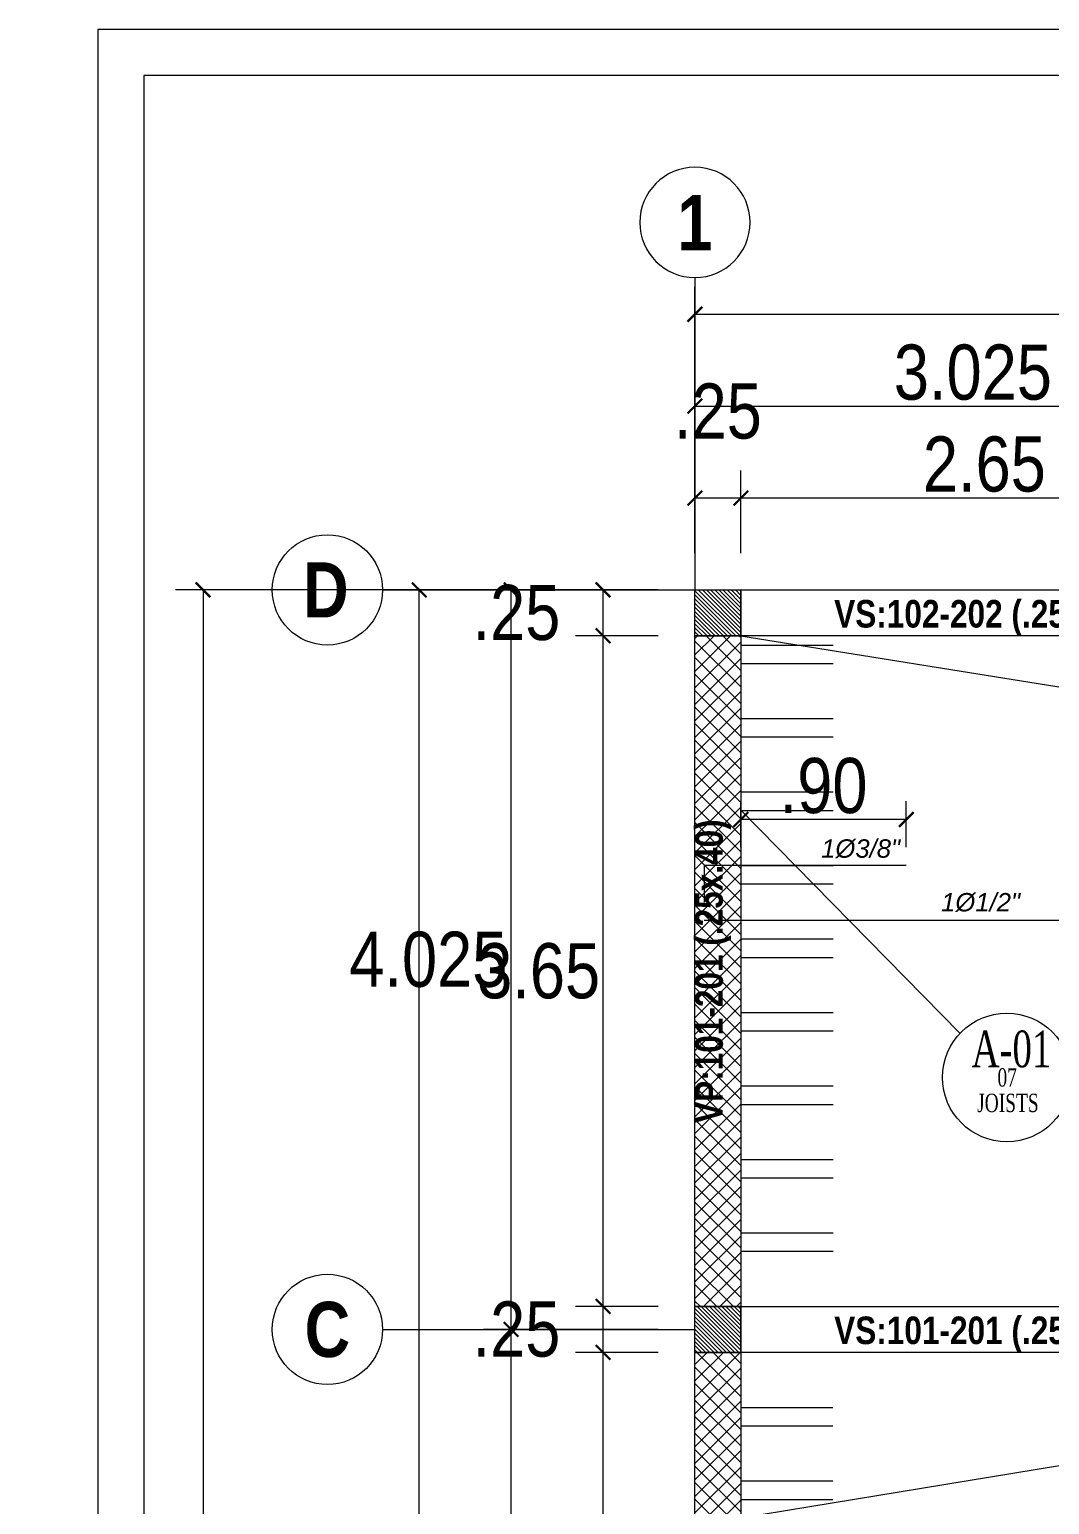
# Model space of a CAD drawing. Header units: millimetres. Extents: x 68 to 194, y 47 to 103.
# Drawn here: x 68.23 to 73.78, y 66.07 to 74.1 of the extents above; entities that cross this region are included whole.
import ezdxf
from ezdxf.enums import TextEntityAlignment as Align

# ---------------------------------------------------------------- set-up
doc = ezdxf.new("R2010")
doc.units = ezdxf.units.MM
doc.linetypes.add('DASHED', pattern=[19.05, 12.7, -6.35])
doc.linetypes.add('DASHED2', pattern=[0.375, 0.25, -0.125])
for name, color, linetype, lineweight in [('E_Acero', 240, 'Continuous', 60), ('E_Columna', 3, 'Continuous', 25), ('E_Tipo de Techado', 6, 'Continuous', 15), ('E_Viga Principal', 52, 'Continuous', 30), ('E_Viga Secundaria', 133, 'Continuous', 20), ('E_Vigueta', 13, 'DASHED', 15), ('G_Ejes', 253, 'Continuous', 20), ('G_Proyección', 8, 'DASHED2', 15), ('G_Sombreados', 8, 'Continuous', 9), ('G_Texto', 122, 'Continuous', 20)]:
    doc.layers.add(name, color=color, linetype=linetype, lineweight=lineweight)
doc.layers.add('G_Acotación', color=171, linetype='Continuous')
doc.styles.add('Acotacion', font='ARIALN.TTF')
doc.styles.add('ARIAL', font='ariali.ttf', dxfattribs={"height": 0.12})
doc.styles.add('CUNSULTOR', font='times.ttf', dxfattribs={"width": 0.7})
doc.styles.add('Eje', font='ARIALNB.TTF', dxfattribs={"height": 0.3})
doc.styles.add('TITULOS', font='ARIALNB.TTF', dxfattribs={"height": 0.3})
doc.dimstyles.new('Lenin_50', dxfattribs={"dimtxt": 0.3, "dimasz": 0.08, "dimexe": 0.15, "dimexo": 0.2, "dimgap": 0.03, "dimtad": 2, "dimtih": 1, "dimtoh": 1, "dimlfac": -1, "dimzin": 4, "dimdsep": 46, "dimtxsty": 'Acotacion', "dimblk": 'ARCHTICK', "dimcen": 0.08, "dimclrd": 256, "dimclre": 256, "dimclrt": 4, "dimazin": 1, "dimtm": 1e-09, "dimtfac": 1, "dimtmove": 2, "dimatfit": 2, "dimfxl": 0, "dimtolj": 1, "dimlwd": 13, "dimlwe": 18, "dimarcsym": 0})
pattern_1 = [(135, (186.997164, -21.310414), (0.0112253202, 0.0112253202), [])]
pattern_2 = [(135, (305.15112, -25.397145), (0.04490128, 0.04490128), []), (45, (305.15112, -25.397145), (0.04490128, -0.04490128), [])]

# ---------------------------------------------------------------- blocks, each defined once
blk = doc.blocks.new('Eri')
blk.add_line((-1.7, 0), (0, 0))
blk.add_circle((-2, 0), 0.3)
at = {"color": 1, "style": 'Eje', "flags": 4}
blk.add_attdef('H', text='', height=0.3, dxfattribs=at).set_placement((-2, 0), align=Align.MIDDLE_CENTER)
blk = doc.blocks.new('_ArchTick')
at = {"color": 0, "linetype": 'ByBlock', "const_width": 0.15}
blk.add_lwpolyline([(-0.5, -0.5), (0.5, 0.5)], dxfattribs=at)
blk = doc.blocks.new('*D500')
at = {"layer": 'Defpoints', "color": 0}
for p in [(77.8511, 72.5529), (71.8511, 71.0529), (77.8511, 71.0529)]:
    blk.add_point(p, dxfattribs=at)
at = {"layer": 'G_Acotación', "lineweight": 18}
for p, q in [((71.8511, 71.2529), (71.8511, 72.7029)), ((77.8511, 71.2529), (77.8511, 72.7029))]:
    blk.add_line(p, q, dxfattribs=at)
at = {"layer": 'G_Acotación', "lineweight": 13}
blk.add_line((71.8511, 72.5529), (77.8511, 72.5529), dxfattribs=at)
at = {"layer": 'G_Acotación', "lineweight": 13, "xscale": 0.08, "yscale": 0.08, "zscale": 0.08, "rotation": 180}
blk.add_blockref('_ArchTick', (71.8511, 72.5529), dxfattribs=at)
at = {"layer": 'G_Acotación', "lineweight": 13, "xscale": 0.08, "yscale": 0.08, "zscale": 0.08}
blk.add_blockref('_ArchTick', (77.8511, 72.5529), dxfattribs=at)
at = {"layer": 'G_Acotación', "color": 4, "lineweight": 5, "insert": (74.8511, 72.736), "char_height": 0.3, "attachment_point": 5, "style": 'Acotacion'}
blk.add_mtext('\\A1;6.000', dxfattribs=at)
blk = doc.blocks.new('*D502')
at = {"layer": 'Defpoints', "color": 0}
for p in [(74.8761, 72.0529), (71.8511, 71.0529), (74.8761, 71.0529)]:
    blk.add_point(p, dxfattribs=at)
at = {"layer": 'G_Acotación', "lineweight": 18}
for p, q in [((71.8511, 71.2529), (71.8511, 72.2029)), ((74.8761, 71.2529), (74.8761, 72.2029))]:
    blk.add_line(p, q, dxfattribs=at)
at = {"layer": 'G_Acotación', "lineweight": 13}
blk.add_line((71.8511, 72.0529), (74.8761, 72.0529), dxfattribs=at)
at = {"layer": 'G_Acotación', "lineweight": 13, "xscale": 0.08, "yscale": 0.08, "zscale": 0.08, "rotation": 180}
blk.add_blockref('_ArchTick', (71.8511, 72.0529), dxfattribs=at)
at = {"layer": 'G_Acotación', "lineweight": 13, "xscale": 0.08, "yscale": 0.08, "zscale": 0.08}
blk.add_blockref('_ArchTick', (74.8761, 72.0529), dxfattribs=at)
at = {"layer": 'G_Acotación', "color": 4, "lineweight": 5, "insert": (73.3636, 72.236), "char_height": 0.3, "attachment_point": 5, "style": 'Acotacion'}
blk.add_mtext('\\A1;3.025', dxfattribs=at)
blk = doc.blocks.new('*D506')
at = {"layer": 'Defpoints', "color": 0}
for p in [(70.3511, 71.0529), (71.8511, 71.0529), (71.8511, 58.5529)]:
    blk.add_point(p, dxfattribs=at)
at = {"layer": 'G_Acotación', "lineweight": 18}
for p, q in [((71.6511, 71.0529), (70.2011, 71.0529)), ((71.6511, 58.5529), (70.2011, 58.5529))]:
    blk.add_line(p, q, dxfattribs=at)
at = {"layer": 'G_Acotación', "lineweight": 13}
blk.add_line((70.3511, 58.5529), (70.3511, 71.0529), dxfattribs=at)
at = {"layer": 'G_Acotación', "lineweight": 13, "xscale": 0.08, "yscale": 0.08, "zscale": 0.08}
for p, rotation in [((70.3511, 71.0529), 90), ((70.3511, 58.5529), 270)]:
    blk.add_blockref('_ArchTick', p, dxfattribs=dict(at, rotation=rotation))
at = {"layer": 'G_Acotación', "color": 4, "lineweight": 5, "insert": (69.8224, 64.8029), "char_height": 0.3, "attachment_point": 5, "style": 'Acotacion'}
blk.add_mtext('\\A1;12.500', dxfattribs=at)
blk = doc.blocks.new('*D508')
at = {"layer": 'Defpoints', "color": 0}
for p in [(70.8511, 67.0279), (71.8511, 67.0279), (71.8511, 62.4779)]:
    blk.add_point(p, dxfattribs=at)
at = {"layer": 'G_Acotación', "lineweight": 18}
for p, q in [((71.6511, 67.0279), (70.7011, 67.0279)), ((71.6511, 62.4779), (70.7011, 62.4779))]:
    blk.add_line(p, q, dxfattribs=at)
at = {"layer": 'G_Acotación', "lineweight": 13}
blk.add_line((70.8511, 62.4779), (70.8511, 67.0279), dxfattribs=at)
at = {"layer": 'G_Acotación', "lineweight": 13, "xscale": 0.08, "yscale": 0.08, "zscale": 0.08}
for p, rotation in [((70.8511, 67.0279), 90), ((70.8511, 62.4779), 270)]:
    blk.add_blockref('_ArchTick', p, dxfattribs=dict(at, rotation=rotation))
at = {"layer": 'G_Acotación', "color": 4, "lineweight": 5, "insert": (70.4015, 64.7529), "char_height": 0.3, "attachment_point": 5, "style": 'Acotacion'}
blk.add_mtext('\\A1;4.550', dxfattribs=at)
blk = doc.blocks.new('*D509')
at = {"layer": 'Defpoints', "color": 0}
for p in [(70.8511, 71.0529), (71.8511, 71.0529), (71.8511, 67.0279)]:
    blk.add_point(p, dxfattribs=at)
at = {"layer": 'G_Acotación', "lineweight": 18}
for p, q in [((71.6511, 71.0529), (70.7011, 71.0529)), ((71.6511, 67.0279), (70.7011, 67.0279))]:
    blk.add_line(p, q, dxfattribs=at)
at = {"layer": 'G_Acotación', "lineweight": 13}
blk.add_line((70.8511, 67.0279), (70.8511, 71.0529), dxfattribs=at)
at = {"layer": 'G_Acotación', "lineweight": 13, "xscale": 0.08, "yscale": 0.08, "zscale": 0.08}
for p, rotation in [((70.8511, 71.0529), 90), ((70.8511, 67.0279), 270)]:
    blk.add_blockref('_ArchTick', p, dxfattribs=dict(at, rotation=rotation))
at = {"layer": 'G_Acotación', "color": 4, "lineweight": 5, "insert": (70.4002, 69.0404), "char_height": 0.3, "attachment_point": 5, "style": 'Acotacion'}
blk.add_mtext('\\A1;4.025', dxfattribs=at)
blk = doc.blocks.new('*D517')
at = {"layer": 'Defpoints', "color": 0}
for p in [(72.1011, 71.5529), (72.1011, 71.0529), (74.7511, 71.0529)]:
    blk.add_point(p, dxfattribs=at)
at = {"layer": 'G_Acotación', "lineweight": 18}
for p, q in [((72.1011, 71.2529), (72.1011, 71.7029)), ((74.7511, 71.2529), (74.7511, 71.7029))]:
    blk.add_line(p, q, dxfattribs=at)
at = {"layer": 'G_Acotación', "lineweight": 13}
blk.add_line((74.7511, 71.5529), (72.1011, 71.5529), dxfattribs=at)
at = {"layer": 'G_Acotación', "lineweight": 13, "xscale": 0.08, "yscale": 0.08, "zscale": 0.08, "rotation": 180}
blk.add_blockref('_ArchTick', (72.1011, 71.5529), dxfattribs=at)
at = {"layer": 'G_Acotación', "lineweight": 13, "xscale": 0.08, "yscale": 0.08, "zscale": 0.08}
blk.add_blockref('_ArchTick', (74.7511, 71.5529), dxfattribs=at)
at = {"layer": 'G_Acotación', "color": 4, "lineweight": 5, "insert": (73.4261, 71.736), "char_height": 0.3, "attachment_point": 5, "style": 'Acotacion'}
blk.add_mtext('\\A1;2.65', dxfattribs=at)
blk = doc.blocks.new('*D518')
at = {"layer": 'Defpoints', "color": 0}
for p in [(71.8511, 71.5529), (71.8511, 71.0529), (72.1011, 71.0529)]:
    blk.add_point(p, dxfattribs=at)
at = {"layer": 'G_Acotación', "lineweight": 18}
for p, q in [((71.8511, 71.2529), (71.8511, 71.7029)), ((72.1011, 71.2529), (72.1011, 71.7029))]:
    blk.add_line(p, q, dxfattribs=at)
at = {"layer": 'G_Acotación', "lineweight": 13}
blk.add_line((72.1011, 71.5529), (71.8511, 71.5529), dxfattribs=at)
at = {"layer": 'G_Acotación', "lineweight": 13, "xscale": 0.08, "yscale": 0.08, "zscale": 0.08, "rotation": 180}
blk.add_blockref('_ArchTick', (71.8511, 71.5529), dxfattribs=at)
at = {"layer": 'G_Acotación', "lineweight": 13, "xscale": 0.08, "yscale": 0.08, "zscale": 0.08}
blk.add_blockref('_ArchTick', (72.1011, 71.5529), dxfattribs=at)
at = {"layer": 'G_Acotación', "color": 4, "lineweight": 5, "insert": (71.9761, 72.0242), "char_height": 0.3, "attachment_point": 5, "style": 'Acotacion'}
blk.add_mtext('\\A1;.25', dxfattribs=at)
blk = doc.blocks.new('*D522')
at = {"layer": 'Defpoints', "color": 0}
for p in [(71.3511, 66.9029), (71.8511, 66.9029), (71.8511, 62.6029)]:
    blk.add_point(p, dxfattribs=at)
at = {"layer": 'G_Acotación', "lineweight": 18}
for p, q in [((71.6511, 66.9029), (71.2011, 66.9029)), ((71.6511, 62.6029), (71.2011, 62.6029))]:
    blk.add_line(p, q, dxfattribs=at)
at = {"layer": 'G_Acotación', "lineweight": 13}
blk.add_line((71.3511, 62.6029), (71.3511, 66.9029), dxfattribs=at)
at = {"layer": 'G_Acotación', "lineweight": 13, "xscale": 0.08, "yscale": 0.08, "zscale": 0.08}
for p, rotation in [((71.3511, 66.9029), 90), ((71.3511, 62.6029), 270)]:
    blk.add_blockref('_ArchTick', p, dxfattribs=dict(at, rotation=rotation))
at = {"layer": 'G_Acotación', "color": 4, "lineweight": 5, "insert": (70.9971, 64.7529), "char_height": 0.3, "attachment_point": 5, "style": 'Acotacion'}
blk.add_mtext('\\A1;4.30', dxfattribs=at)
blk = doc.blocks.new('*D523')
at = {"layer": 'Defpoints', "color": 0}
for p in [(71.3511, 67.1529), (71.8511, 67.1529), (71.8511, 66.9029)]:
    blk.add_point(p, dxfattribs=at)
at = {"layer": 'G_Acotación', "lineweight": 18}
for p, q in [((71.6511, 67.1529), (71.2011, 67.1529)), ((71.6511, 66.9029), (71.2011, 66.9029))]:
    blk.add_line(p, q, dxfattribs=at)
at = {"layer": 'G_Acotación', "lineweight": 13}
blk.add_line((71.3511, 66.9029), (71.3511, 67.1529), dxfattribs=at)
at = {"layer": 'G_Acotación', "lineweight": 13, "xscale": 0.08, "yscale": 0.08, "zscale": 0.08}
for p, rotation in [((71.3511, 67.1529), 90), ((71.3511, 66.9029), 270)]:
    blk.add_blockref('_ArchTick', p, dxfattribs=dict(at, rotation=rotation))
at = {"layer": 'G_Acotación', "color": 4, "lineweight": 5, "insert": (70.8798, 67.0279), "char_height": 0.3, "attachment_point": 5, "style": 'Acotacion'}
blk.add_mtext('\\A1;.25', dxfattribs=at)
blk = doc.blocks.new('*D542')
at = {"layer": 'Defpoints', "color": 0}
for p in [(72.1011, 69.8029), (72.1011, 69.5529), (73.0011, 69.5529)]:
    blk.add_point(p, dxfattribs=at)
at = {"layer": 'G_Acotación', "lineweight": 18}
for p, q in [((72.1011, 69.6529), (72.1011, 69.9029)), ((73.0011, 69.6529), (73.0011, 69.9029))]:
    blk.add_line(p, q, dxfattribs=at)
at = {"layer": 'G_Acotación', "lineweight": 13}
blk.add_line((73.0011, 69.8029), (72.1011, 69.8029), dxfattribs=at)
at = {"layer": 'G_Acotación', "lineweight": 13, "xscale": 0.08, "yscale": 0.08, "zscale": 0.08, "rotation": 180}
blk.add_blockref('_ArchTick', (72.1011, 69.8029), dxfattribs=at)
at = {"layer": 'G_Acotación', "lineweight": 13, "xscale": 0.08, "yscale": 0.08, "zscale": 0.08}
blk.add_blockref('_ArchTick', (73.0011, 69.8029), dxfattribs=at)
at = {"layer": 'G_Acotación', "color": 4, "lineweight": 5, "insert": (72.5511, 69.986), "char_height": 0.3, "attachment_point": 5, "style": 'Acotacion'}
blk.add_mtext('\\A1;.90', dxfattribs=at)
blk = doc.blocks.new('*D641')
at = {"layer": 'Defpoints', "color": 0}
for p in [(71.3511, 70.8029), (71.8511, 70.8029), (71.8511, 67.1529)]:
    blk.add_point(p, dxfattribs=at)
at = {"layer": 'G_Acotación', "lineweight": 18}
for p, q in [((71.6511, 70.8029), (71.2011, 70.8029)), ((71.6511, 67.1529), (71.2011, 67.1529))]:
    blk.add_line(p, q, dxfattribs=at)
at = {"layer": 'G_Acotación', "lineweight": 13}
blk.add_line((71.3511, 67.1529), (71.3511, 70.8029), dxfattribs=at)
at = {"layer": 'G_Acotación', "lineweight": 13, "xscale": 0.08, "yscale": 0.08, "zscale": 0.08}
for p, rotation in [((71.3511, 70.8029), 90), ((71.3511, 67.1529), 270)]:
    blk.add_blockref('_ArchTick', p, dxfattribs=dict(at, rotation=rotation))
at = {"layer": 'G_Acotación', "color": 4, "lineweight": 5, "insert": (71.0007, 68.9779), "char_height": 0.3, "attachment_point": 5, "style": 'Acotacion'}
blk.add_mtext('\\A1;3.65', dxfattribs=at)
blk = doc.blocks.new('*D642')
at = {"layer": 'Defpoints', "color": 0}
for p in [(71.3511, 71.0529), (71.8511, 71.0529), (71.8511, 70.8029)]:
    blk.add_point(p, dxfattribs=at)
at = {"layer": 'G_Acotación', "lineweight": 18}
for p, q in [((71.6511, 71.0529), (71.2011, 71.0529)), ((71.6511, 70.8029), (71.2011, 70.8029))]:
    blk.add_line(p, q, dxfattribs=at)
at = {"layer": 'G_Acotación', "lineweight": 13}
blk.add_line((71.3511, 70.8029), (71.3511, 71.0529), dxfattribs=at)
at = {"layer": 'G_Acotación', "lineweight": 13, "xscale": 0.08, "yscale": 0.08, "zscale": 0.08}
for p, rotation in [((71.3511, 71.0529), 90), ((71.3511, 70.8029), 270)]:
    blk.add_blockref('_ArchTick', p, dxfattribs=dict(at, rotation=rotation))
at = {"layer": 'G_Acotación', "color": 4, "lineweight": 5, "insert": (70.8798, 70.9279), "char_height": 0.3, "attachment_point": 5, "style": 'Acotacion'}
blk.add_mtext('\\A1;.25', dxfattribs=at)
blk = doc.blocks.new('*D857')
at = {"lineweight": 18}
for p, q in [((71.6511, 71.0529), (69.0244, 71.0529)), ((71.6511, 58.5529), (69.0244, 58.5529))]:
    blk.add_line(p, q, dxfattribs=at)
at = {"lineweight": 13}
blk.add_line((69.1744, 71.0529), (69.1744, 58.5529), dxfattribs=at)
at = {"layer": 'Defpoints', "color": 0}
for p in [(71.8511, 71.0529), (69.1744, 58.5529), (71.8511, 58.5529)]:
    blk.add_point(p, dxfattribs=at)
at = {"lineweight": 13, "xscale": 0.08, "yscale": 0.08, "zscale": 0.08}
for p, rotation in [((69.1744, 71.0529), 90), ((69.1744, 58.5529), 270)]:
    blk.add_blockref('_ArchTick', p, dxfattribs=dict(at, rotation=rotation))
at = {"color": 4, "lineweight": 5, "insert": (68.7413, 64.8029), "char_height": 0.3, "attachment_point": 5, "style": 'Acotacion'}
blk.add_mtext('\\A1;12.50', dxfattribs=at)

msp = doc.modelspace()

# ---------------------------------------------------------------- hatches: boundary and pattern name
at = {"layer": 'E_Columna', "lineweight": 5}
h = msp.add_hatch(dxfattribs=at)
h.set_pattern_fill('LINE', color=256, scale=0.005, angle=45, style=0)
h.set_pattern_definition(pattern_1)
h.paths.add_polyline_path([(72.1011, 70.8029), (71.8511, 70.8029), (71.8511, 71.0529), (72.1011, 71.0529)])
h = msp.add_hatch(dxfattribs=at)
h.set_pattern_fill('LINE', color=256, scale=0.005, angle=45, style=0)
h.set_pattern_definition(pattern_1)
h.paths.add_polyline_path([(72.1011, 66.9029), (71.8511, 66.9029), (71.8511, 67.1529), (72.1011, 67.1529)])
at = {"layer": 'G_Sombreados', "lineweight": 5}
h = msp.add_hatch(dxfattribs=at)
h.set_pattern_fill('NET', color=256, scale=0.02, angle=45, style=0)
h.set_pattern_definition(pattern_2)
h.paths.add_polyline_path([(72.1011, 67.1529), (71.8511, 67.1529), (71.8511, 70.8029), (72.1011, 70.8029)])
h = msp.add_hatch(dxfattribs=at)
h.set_pattern_fill('NET', color=256, scale=0.02, angle=45, style=0)
h.set_pattern_definition(pattern_2)
h.paths.add_polyline_path([(72.1011, 62.6029), (71.8511, 62.6029), (71.8511, 66.9029), (72.1011, 66.9029)])

# ---------------------------------------------------------------- linework, layer by layer
at = {"lineweight": 5}
for points in [[(109.6519, 46.547), (109.6519, 74.1029), (68.6019, 74.1029), (68.6019, 46.547)], [(109.4019, 46.797), (109.4019, 73.8529), (68.8519, 73.8529), (68.8519, 46.797)]]:
    msp.add_lwpolyline(points, close=True, dxfattribs=at)
at = {"layer": 'E_Acero', "lineweight": 5}
for p, q in [((73.0011, 69.5529), (71.9011, 69.5529)), ((71.9011, 69.5529), (71.9011, 69.3529)), ((74.9511, 69.2529), (71.9011, 69.2529))]:
    msp.add_line(p, q, dxfattribs=at)
at = {"layer": 'E_Columna', "lineweight": 5}
for points in [[(72.1011, 70.8029), (71.8511, 70.8029), (71.8511, 71.0529), (72.1011, 71.0529)], [(72.1011, 66.9029), (71.8511, 66.9029), (71.8511, 67.1529), (72.1011, 67.1529)]]:
    msp.add_lwpolyline(points, close=True, dxfattribs=at)
at = {"layer": 'E_Tipo de Techado', "color": 6, "lineweight": 5}
for p, q in [((72.1011, 70.8029), (75.7865, 70.2106)), ((73.2934, 68.6394), (72.1034, 69.8529)), ((72.1011, 66.0029), (75.8191, 66.6113))]:
    msp.add_line(p, q, dxfattribs=at)
msp.add_circle((73.5483, 68.3994), 0.35, dxfattribs=at)
at = {"layer": 'E_Viga Principal', "lineweight": 5}
for points in [[(72.1011, 67.1529), (71.8511, 67.1529), (71.8511, 70.8029), (72.1011, 70.8029)], [(72.1011, 62.6029), (71.8511, 62.6029), (71.8511, 66.9029), (72.1011, 66.9029)]]:
    msp.add_lwpolyline(points, close=True, dxfattribs=at)
at = {"layer": 'E_Viga Secundaria', "lineweight": 5}
for points in [[(74.7511, 70.8029), (72.1011, 70.8029), (72.1011, 71.0529), (74.7511, 71.0529)], [(74.7511, 66.9029), (72.1011, 66.9029), (72.1011, 67.1529), (74.7511, 67.1529)]]:
    msp.add_lwpolyline(points, close=True, dxfattribs=at)
at = {"layer": 'E_Vigueta', "lineweight": 5}
for p, q in [((72.1034, 70.7529), (72.6034, 70.7529)), ((72.1034, 70.6529), (72.6034, 70.6529)), ((72.1034, 70.3529), (72.6034, 70.3529)), ((72.1034, 70.2529), (72.6034, 70.2529)), ((72.1034, 69.9529), (72.6034, 69.9529)), ((72.1034, 69.8529), (72.6034, 69.8529)), ((72.1034, 69.5529), (72.6034, 69.5529)), ((72.1034, 69.4529), (72.6034, 69.4529)), ((72.1034, 69.1529), (72.6034, 69.1529)), ((72.1034, 69.0529), (72.6034, 69.0529)), ((72.1034, 68.7529), (72.6034, 68.7529)), ((72.1034, 68.6529), (72.6034, 68.6529)), ((72.1034, 68.3529), (72.6034, 68.3529)), ((72.1034, 68.2529), (72.6034, 68.2529)), ((72.1034, 67.9529), (72.6034, 67.9529)), ((72.1034, 67.8529), (72.6034, 67.8529)), ((72.1034, 67.5529), (72.6034, 67.5529)), ((72.1034, 67.4529), (72.6034, 67.4529)), ((72.1011, 66.6029), (72.6011, 66.6029)), ((72.1011, 66.5029), (72.6011, 66.5029)), ((72.1011, 66.2029), (72.6011, 66.2029)), ((72.1011, 66.1029), (72.6011, 66.1029))]:
    msp.add_line(p, q, dxfattribs=at)
at = {"layer": 'G_Proyección', "lineweight": 5, "ltscale": 0.5}
msp.add_lwpolyline([(77.8511, 71.0529), (77.8511, 71.0529), (77.8511, 58.2529, -0.414214), (77.3511, 57.7529), (72.3511, 57.7529, -0.414214), (71.8511, 58.2529), (71.8511, 71.0529), (71.8511, 71.0529), (77.8511, 71.0529), (77.8511, 71.0529)], format="xyb", close=True, dxfattribs=at)

# ---------------------------------------------------------------- block references
at = {"layer": 'G_Ejes', "lineweight": 5}
ref = msp.add_blockref('Eri', (71.8511, 71.0529), dxfattribs=dict(at, xscale=-1, rotation=90))
ref.add_attrib('H', '1', dxfattribs={"layer": '0', "color": 1, "height": 0.3, "style": 'Eje', "flags": 4}).set_placement((71.8511, 73.0518), align=Align.MIDDLE_CENTER)
ref = msp.add_blockref('Eri', (71.8511, 71.0529), dxfattribs=at)
ref.add_attrib('H', 'D', dxfattribs={"layer": '0', "color": 1, "height": 0.3, "style": 'Eje', "flags": 4}).set_placement((69.8423, 71.0529), align=Align.MIDDLE_CENTER)
ref = msp.add_blockref('Eri', (71.8511, 67.0279), dxfattribs=at)
ref.add_attrib('H', 'C', dxfattribs={"layer": '0', "color": 1, "height": 0.3, "style": 'Eje', "flags": 4}).set_placement((69.8509, 67.0279), align=Align.MIDDLE_CENTER)

# ---------------------------------------------------------------- texts
at = {"layer": 'G_Texto', "lineweight": 5, "style": 'TITULOS'}
for s, p in [('VS:102-202 (.25x.20)', (73.435, 70.8029)), ('VS:101-201 (.25x.20)', (73.435, 66.9029))]:
    msp.add_text(s, height=0.15, dxfattribs=at).set_placement(p, align=Align.BOTTOM_CENTER)
msp.add_text('VP:101-201 (.25x.40)', height=0.15, rotation=90, dxfattribs=at).set_placement((72.0478, 68.9779), align=Align.BOTTOM_CENTER)
at = {"layer": 'G_Texto', "lineweight": 5, "style": 'ARIAL'}
for s, p in [('1Ø3/8"', (72.7527, 69.5952)), ('1Ø1/2"', (73.4054, 69.3029))]:
    msp.add_text(s, height=0.1, dxfattribs=at).set_placement(p, align=Align.CENTER)
at = {"layer": 'G_Texto', "color": 7, "lineweight": 5, "style": 'CUNSULTOR', "width": 0.7}
for s, height, p in [('A-01', 0.2, (73.5731, 68.5545)), ('07', 0.1, (73.5502, 68.3994)), ('JOISTS', 0.1, (73.5541, 68.2608))]:
    msp.add_text(s, height=height, dxfattribs=at).set_placement(p, align=Align.MIDDLE_CENTER)

# ---------------------------------------------------------------- dimensions: what is measured, and where the dimension line sits
at = {"lineweight": 5}
dim = msp.add_linear_dim(base=(69.1744, 58.5529), p1=(71.8511, 71.0529), p2=(71.8511, 58.5529), angle=90, dimstyle='Lenin_50', override={"dimfxl": 0.06}, dxfattribs=at)
dim.commit()
dim.dimension.update_dxf_attribs({"geometry": '*D857', "text_midpoint": (68.7413, 64.8029)})
at = {"layer": 'G_Acotación', "lineweight": 5}
for base, p1, p2, angle, override, picture, middle in [((77.8511, 72.5529), (71.8511, 71.0529), (77.8511, 71.0529), 180, {"dimdec": 3, "dimfxl": 0.06}, '*D500', (74.8511, 72.736)), ((74.8761, 72.0529), (71.8511, 71.0529), (74.8761, 71.0529), 180, {"dimdec": 3, "dimfxl": 0.06}, '*D502', (73.3636, 72.236)), ((71.8511, 71.5529), (72.1011, 71.0529), (71.8511, 71.0529), 180, {"dimfxl": 0.06}, '*D518', (71.9761, 72.0242)), ((72.1011, 71.5529), (74.7511, 71.0529), (72.1011, 71.0529), 180, {"dimfxl": 0.06}, '*D517', (73.4261, 71.736)), ((70.3511, 71.0529), (71.8511, 58.5529), (71.8511, 71.0529), 90, {"dimdec": 3, "dimfxl": 0.06}, '*D506', (69.8224, 64.8029)), ((70.8511, 71.0529), (71.8511, 67.0279), (71.8511, 71.0529), 90, {"dimdec": 3, "dimfxl": 0.06}, '*D509', (70.4002, 69.0404)), ((71.3511, 71.0529), (71.8511, 70.8029), (71.8511, 71.0529), 90, {"dimfxl": 0.06}, '*D642', (70.8798, 70.9279)), ((71.3511, 70.8029), (71.8511, 67.1529), (71.8511, 70.8029), 90, {"dimfxl": 0.06}, '*D641', (71.0007, 68.9779)), ((72.1011, 69.8029), (73.0011, 69.5529), (72.1011, 69.5529), 180, {"dimexe": 0.1, "dimexo": 0.1}, '*D542', (72.5511, 69.986)), ((71.3511, 67.1529), (71.8511, 66.9029), (71.8511, 67.1529), 90, {"dimfxl": 0.06}, '*D523', (70.8798, 67.0279)), ((70.8511, 67.0279), (71.8511, 62.4779), (71.8511, 67.0279), 90, {"dimdec": 3, "dimfxl": 0.06}, '*D508', (70.4015, 64.7529)), ((71.3511, 66.9029), (71.8511, 62.6029), (71.8511, 66.9029), 90, {"dimfxl": 0.06}, '*D522', (70.9971, 64.7529))]:
    dim = msp.add_linear_dim(base=base, p1=p1, p2=p2, angle=angle, dimstyle='Lenin_50', override=override, dxfattribs=at)
    dim.commit()
    dim.dimension.update_dxf_attribs({"geometry": picture, "text_midpoint": middle})

doc.saveas('drawing.dxf')
